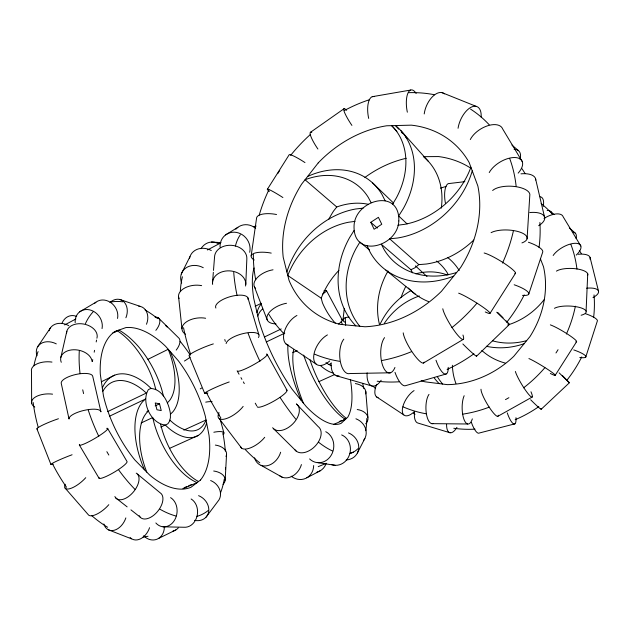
<?xml version="1.0" encoding="UTF-8"?>
<svg xmlns="http://www.w3.org/2000/svg" width="630" height="630" viewBox="0 0 630 630"><rect width="100%" height="100%" fill="white"/><g stroke="black" fill="none" stroke-linecap="round" stroke-linejoin="round"><path stroke-width="0.94" d="M245.779 284.398L246.85 258.749A16.175 12.505 4.2 0 0 231.139 245.298A16.175 12.505 4.2 0 0 214.539 257.119L213.491 270.42M586.089 311.173L587.727 273.837M225.178 480.115L226.556 454.222A13.419 8.584 2.7 0 0 215.365 445.079M527.082 238.802L529.783 195.56A19.428 8.032 2 0 0 515.316 186.582A19.428 8.032 2 0 0 492.644 190.512M212.515 282.775L213.342 272.317M342.948 320.253L344.287 308.543M251.165 255.819L256.63 217.752A16.726 6.292 8.2 0 1 276.546 214.523M92.366 361.518L92.736 359.651M94.193 352.194L94.555 350.335M96.193 341.948L96.555 340.082M60.874 357.328L66.835 331.238M585.758 357.084L597.256 321.276A16.191 3.678 16.5 0 0 585.483 313.693M528.767 294.052L542.713 252.102A18.829 5.253 16.9 0 0 528.42 242.243M181.29 273.971L189.961 256.67M357.391 453.017L364.88 438.433M392.506 204.364L396.333 197.962A71.718 55.692 -48.9 0 0 391.695 125.653L396.9 131.426M388.088 271.073L386.749 273.325A72.907 63.11 -47.1 0 0 379.504 324.568M267.341 189.339L289.06 154.941A16.734 2.095 33 0 1 304.975 162.587M354.123 230.407L349.713 237.423A82.979 69.725 -48.1 0 0 355.879 325.883M490.069 313.283L515.537 273.207M555.172 375.338L576.584 341.72M37.902 346.421L50.392 327.954M206.097 517.104L217.854 501.393A13.939 11.844 39 0 0 210.633 480.525M368.526 204.341A67.804 55.227 -52.7 0 0 336.759 206.979L333.522 211.089A103.588 86.176 -47.7 0 0 328.663 219.5M167.352 402.861L169.47 400.633A58.314 29.586 62.8 0 0 168.218 349.288L148.003 359.305M170.415 414.233L172.88 411.815A62.961 32.067 63 0 0 170.187 351.524M476.532 356.233L509.426 324.474L506.205 320.985M541.202 409.272L569.394 382.764L562.267 375.378M473.791 239.991A75.836 61.614 -44 0 1 426.226 264.033L418.832 264.624L414.737 267.892L410.925 269.719L381.323 244.259L384.284 249.897A77.71 63.835 -43 0 0 456.632 272.483M310.645 132.19L344.082 108.691M370.794 222.303L378.402 217.318L381.764 224.264L374.118 229.249L370.794 222.303L377.331 228.084M225.627 234.888L237.864 227.312M79.687 311.834L95.886 302.243M423.447 363.037L463.121 339.483M497.976 416.217L532.2 397.042M64.669 324.923L75.939 318.938M207.443 249.968L220.429 243.078M306.849 477.792L320.308 470.744M112.857 332.931L117.188 330.703A61.425 32.902 63.3 0 1 154.334 384.009L155.799 389.411M114.581 332.309L117.18 330.978M101.517 381.693L114.723 375.141M255.166 306.306L261.261 303.282M158.398 538.524L175.786 529.964M107.683 411.61L146.349 393.041L142.553 389.757A62.11 33.666 65.7 0 0 102.792 391.332M264.545 336.932L281.208 328.939M109.399 416.265L145.617 398.963L142.892 401.389A64.016 33.067 66.8 0 0 144.483 469.775M266.254 341.98L284.784 333.136M155.169 405.885L159.532 403.83L161.241 410.579L156.941 409.752L155.24 402.956L159.532 403.83M146.916 411.54L148.688 410.705L146.365 413.075A59.645 30.862 67.1 0 0 146.766 472.106M141.159 422.958L152.712 417.556L154.295 423.856A61.181 30.303 65.9 0 0 197.103 482.612L182.913 488.715M292.737 352.682L297.171 350.603M160.815 427.093L165.225 425.053L169.344 428.715A60.669 29.87 64.2 0 0 206.632 422.951M183.873 430.101L206.057 419.997A55.952 27.358 64.2 0 1 173.455 423.25L169.832 420.139M328.947 364.526L330.726 363.715M169.494 448.402L197.954 435.582M318.875 381.646L334.955 374.409M184.102 487.722L186.811 486.565M188.614 485.785L191.323 484.62M339.263 421.494L341.956 420.336M343.752 419.572L346.437 418.415A60.102 20.9 65.6 0 1 310.748 362.14L309.936 359.643M333.727 424.384L345.413 419.359A64.992 22.719 65.5 0 1 303.66 355.084M318.197 466.673L326.316 463.31M349.776 453.592L353.383 452.096M446.197 373.984L405.633 385.647A18.057 6.182 73.2 0 1 394.986 372.33M514.93 423.84L479.414 432.983A15.435 4.457 74.1 0 1 471.366 422.32M372.267 96.689L410.634 90.058M355.052 221.358L348.532 222.248A74.45 61.417 -53.9 0 0 287.792 275.491L321.221 298.203L322.434 302.762A103.588 86.176 -47.7 0 0 335.286 323.159M397.861 225.217L404.759 224.311A74.718 58.889 -44.5 0 0 470.909 167.265M464.845 181.661L449.292 183.511A14.742 5.434 84.8 0 0 445.505 203.443M363.069 208.152L355.737 208.987A80.246 66.15 -53.1 0 0 286.894 271.924M390.419 372.795L349.878 373.543A18.388 8.584 88.3 0 1 340.263 361.053A18.388 8.584 88.3 0 1 343.807 339.176M423.352 156.665L438.614 156.571A103.588 86.176 -47.7 0 1 470.83 168.218M431.7 423.644L467.641 423.99M163.099 526.814L183.921 527.247A14.931 12.222 -84 0 0 197.017 516.238A14.931 12.222 -84 0 0 191.126 498.976M211.381 242.062L220.973 242.597M318.142 462.711L335.199 465.302M336.538 375.819L372.117 386.025M450.041 432.763L418.084 423.1A14.852 6.639 -74.1 0 1 414.532 411.996M119.991 299.526L140.584 306.503M108.352 529.791L132.41 539.193A15.277 10.773 -65.6 0 0 149.562 527.696M442.087 92.657L476.225 106.383M261.017 465.326L282.248 477.225M376.401 396.766L403.751 414.863M286.107 344.035L316.047 364.014M569.394 382.764L559.141 372.865M115.715 497.889L127.134 506.874M130.946 509.867L140.081 517.049M385.875 270.12L415.548 294.391M137.45 474.106L161.225 493.692A15.805 9.119 -51 0 1 155.893 513.324A15.805 9.119 -51 0 1 139.198 515.655M369.566 250.063L359.919 242.054L356.115 248.417A77.388 65.386 -48.2 0 0 359.785 326.261M509.426 324.474L496.716 312.212M511.93 145.05L518.608 150.743M336.759 206.979L305.046 179.755A71.694 56.755 -53.1 0 1 368.282 197.371L371.117 202.702M550.533 211.341L554.14 214.523M569.307 227.879L575.08 232.966M418.832 264.624L389.623 238.786L397.333 238.045A80.309 63.488 -45 0 0 472.248 170.88M151.2 388.466L147.011 384.654A66.386 35.729 65.6 0 0 102.304 387.97M415.453 265.899L427.006 276.523M407.059 223.878L398.68 215.956L403.192 208.798A77.545 60.543 -49 0 0 395.482 125.559L398.727 129.174M372.669 182.991L393.608 203.112M158.28 317.803L178.321 337.562A13.301 6.867 -45.2 0 1 176.187 350.123M273.908 429.046L296.257 451.143M497.913 312.622L503.031 317.756M401.318 132.064L402.617 133.513M405.854 137.127L407.153 138.576M400.782 130.512L428.495 161.501M65.04 487.998L88.224 514.639A16.002 6.009 -40.6 0 0 108.801 504.693M219.201 418.643L241.66 448.198M580.836 246.023L563.157 216.807A16.136 7.497 -30.1 0 0 544.029 218.429M522.286 161.65L502.685 128.985A19.018 10.482 -31.8 0 0 487.533 125.811A19.018 10.482 -31.8 0 0 470.295 139.545M79.412 445.095L99.044 478.225M107.596 428.408L126.913 461.341A16.309 2.677 -30.8 0 1 113.085 472.87A16.309 2.677 -30.8 0 1 99.075 477.39M237.62 371.668L239.053 374.228M240.959 377.638L241.912 379.339M243.345 381.898L244.298 383.599M255.26 403.192L256.693 405.752M448.34 274.774L447.009 272.388A61.142 52.18 -51.8 0 0 436.606 261.033M267.167 354.391L287.012 390.253M326.371 290.477L342.224 319.945M410.925 269.719L412.579 272.814M385.143 200.789L382.071 194.623A77.608 61.693 -52.7 0 0 307.605 176.479M367.14 245.865L370.18 252.299A83.152 68.142 -43.7 0 0 453.679 276.153M204.758 393.529L189.181 355.879A16.852 2.04 -22.5 0 1 196.253 350.8A16.852 2.04 -22.5 0 1 213.334 343.901M36.918 428.88L50.936 464.467M540.375 258.709L543.493 266.711A93.114 80.876 -45.8 0 1 529.987 336.57L513.765 356.336A93.114 80.876 -45.8 0 1 447.284 384.639L424.943 381.811A93.114 80.876 -45.8 0 1 421.147 380.662M254.26 286.414L267.159 319.788M247.936 297.864L258.875 334.758M224.8 339.523L225.327 341.373M218.476 413.075L218.988 414.934M220.004 418.659L223.815 432.605M160.626 424.344L162.138 429.936A56.59 27.893 66.1 0 0 198.544 481.517M163.485 396.231L161.941 390.214A65.843 35.138 63.5 0 0 118.905 330.081M590.066 257.457L598.5 291.107M535.492 178.487L544.485 216.838M181.952 328.726L178.511 296.147A16.356 9.655 -6.2 0 1 201.639 285.642M365.77 391.387L367.889 417.32M31.65 403.334L31.5 371.322A15.726 8.229 -1.5 0 1 51.975 362.085M37.005 355.769A15.301 11.891 28.5 0 1 40.926 343.555A15.301 11.891 28.5 0 1 56.291 343.878M49.124 330.742A14.836 11.686 28.9 0 1 68.788 325.694M155.082 317.118A13.553 6.694 -45 0 1 155.854 330.356M213.838 432.235A13.325 3.528 -15.6 0 1 223.24 434.629M205.719 402.145A13.183 3.867 -15.4 0 1 212.074 401.617M198.576 495.645A14.388 12.12 39.1 0 1 208.664 511.694A14.388 12.12 39.1 0 1 194.552 520.364M106.651 428.345A16.396 2.103 -30.3 0 1 95.146 438.267A16.396 2.103 -30.3 0 1 79.522 444.394M201.616 388.025A13.167 1.851 -29.6 0 1 200.245 388.907M190.181 357.163A13.23 1.449 -29.4 0 1 184.432 361.037M136.23 473.138A16.152 8.938 -50.4 0 1 132.599 492.873A16.152 8.938 -50.4 0 1 114.873 496.503M213.696 471.012A13.75 8.552 2.6 0 1 223.067 484.273M226.453 454.962A13.419 8.584 2.7 0 1 225.957 456.411M148.003 536.256A113.668 63.953 64.9 0 1 143.144 536.996M107.675 527.286A113.668 63.953 64.9 0 1 91.799 515.694M66.552 487.258A113.668 63.953 64.9 0 1 52.55 463.948M38.265 427.534A113.668 63.953 64.9 0 1 33.177 402.499M33.957 365.573A113.668 63.953 64.9 0 1 38.091 351.603M176.038 516.033A116.038 59.937 64.8 0 1 159.988 509.245M135.04 489.423A116.038 59.937 64.8 0 1 118.708 469.972M108.832 455.041A116.038 59.937 64.8 0 1 106.856 451.678M98.776 436.314A116.038 59.937 64.8 0 1 88.271 410.169M83.585 393.592A116.038 59.937 64.8 0 1 82.735 389.828M80.01 373.322A116.038 59.937 64.8 0 1 79.285 351.02M85.444 323.607A116.038 59.937 64.8 0 1 93.177 311.787M110.297 302.132A116.038 59.937 64.8 0 1 122.661 301.817M145.105 309.984A116.038 59.937 64.8 0 1 157.65 318.615M165.721 325.655A116.038 59.937 64.8 0 1 167.155 327.033M180.101 341.263A116.038 59.937 64.8 0 1 190.339 355.147M222.855 432.999A116.038 59.937 64.8 0 1 225.327 451.088M225.571 467.539A116.038 59.937 64.8 0 1 225.445 469.531M224.264 479.194A116.038 59.937 64.8 0 1 220.539 492.747M208.373 510.371A116.038 59.937 64.8 0 1 196.906 516.372M75.167 322.639A14.947 12.781 53.4 0 1 89.594 309.842A14.947 12.781 53.4 0 1 102.044 328.592M94.665 303.329A14.466 12.474 53.6 0 1 110.486 302.4A14.466 12.474 53.6 0 1 117.542 318.449M170.58 497.629A15.411 12.474 -83.5 0 1 174.66 520.01A15.411 12.474 -83.5 0 1 155.846 522.963M110.029 302.479A14.096 10.978 -71.3 0 1 123.779 301.707A14.096 10.978 -71.3 0 1 125.898 317.756M138.718 306.204A13.687 10.812 -71.3 0 1 146.475 324.245M131.591 538.729A15.277 10.773 -65.6 0 1 130.119 537.492M125.858 517.915A15.703 10.828 -65.1 0 1 114.361 530.224A15.703 10.828 -65.1 0 1 103.84 523.955M61.26 362.297A15.884 10.765 10.3 0 1 73.631 349.76A15.884 10.765 10.3 0 1 92.09 361.51M66.591 333.105A15.459 10.742 10.8 0 1 83.451 324.001A15.459 10.742 10.8 0 1 96.925 338.223M178.282 527.924A14.206 12.143 70 0 1 172.84 531.145M164.335 527.412A14.671 12.443 70.2 0 1 156.964 539.233A14.671 12.443 70.2 0 1 143.624 535.776M53.196 464.184A16.285 1.165 -22.1 0 1 54.621 462.121A16.285 1.165 -22.1 0 1 72.088 454.758M37.611 429.085A16.223 1.733 -21.5 0 1 42.052 425.4A16.223 1.733 -21.5 0 1 58.425 418.745M85.735 477.697A16.23 5.607 -40.1 0 1 70.426 488.518A16.23 5.607 -40.1 0 1 65.213 484.242M34.768 407.082A16.057 8.001 -2.1 0 1 34.516 397.617A16.057 8.001 -2.1 0 1 52.558 394.159M62.063 323.064A14.262 12.009 83.6 0 1 76.679 316.465M181.684 283.059A16.104 13.75 25.1 0 1 185.755 268.057A16.104 13.75 25.1 0 1 203.269 267.718M189.512 258.387A15.592 13.458 25.6 0 1 211.278 250.504M355.934 418.785A14.86 13.332 30.7 0 1 363.431 440.622M348.484 432.904A15.372 13.695 31 0 1 358.706 448.387A15.372 13.695 31 0 1 346.177 459.971M286.233 389.75A17.034 3.166 -29.3 0 1 274.83 400.57A17.034 3.166 -29.3 0 1 257.166 406.602M266.474 354.036A17.136 2.496 -29.1 0 1 254.575 364.156A17.136 2.496 -29.1 0 1 237.14 370.818M341.342 319.812A13.828 2.095 -28.4 0 1 338.507 323.977M323.962 290.871A13.899 1.646 -28.4 0 1 322.458 294.194M294.95 449.804A16.498 10.694 -45.2 0 0 314.874 446.434A16.498 10.694 -45.2 0 0 318.087 426.502L296.376 403.924A16.892 10.521 -44.9 0 1 292.73 423.974A16.892 10.521 -44.9 0 1 272.632 427.723M357.226 409.524A14.545 9.663 -3.5 0 1 365.668 423.833M355.359 383.583A14.183 9.678 -3.6 0 1 365.746 393.915M226.123 343.547A17.097 5.891 -16.1 0 1 245.448 333.097A17.097 5.891 -16.1 0 1 258.45 337.491M215.885 308.046A16.86 6.418 -16 0 1 230.989 296.447A16.86 6.418 -16 0 1 248.094 299.549M259.82 462.845A120.936 50.526 64.8 0 1 245.393 449.67M220.878 417.989A120.936 50.526 64.8 0 1 206.372 392.443M190.551 354.115A120.936 50.526 64.8 0 1 183.527 327.726M180.33 291.296A120.936 50.526 64.8 0 1 182.424 276.775M332.435 450.923A123.63 45.187 64.8 0 1 318.678 442.315M295.69 419.052A123.63 45.187 64.8 0 1 280.153 397.554M259.946 361.305A123.63 45.187 64.8 0 1 248.078 333.191M237.085 295.557A123.63 45.187 64.8 0 1 233.73 272.333M235.384 246.086A123.63 45.187 64.8 0 1 240.353 234.769M341.153 321.631A123.63 45.187 64.8 0 1 342.373 324.261M362.715 383.544A123.63 45.187 64.8 0 1 363.738 388.482M366.794 418.47A123.63 45.187 64.8 0 1 365.754 430.707M357.824 448.773A123.63 45.187 64.8 0 1 349.957 453.419M254.016 267.963A92.453 33.697 64.8 0 0 253.717 298.376L258.867 320.646A92.453 33.697 64.8 0 0 292.304 389.482L306.251 406.563A92.453 33.697 64.8 0 0 341.106 423.368L347.791 417.154A92.453 33.697 64.8 0 0 350.453 379.819M301.266 400.459A68.197 24.924 66 0 1 287.91 345.004M303.408 403.09A63.551 23.271 66.2 0 1 293.556 349.878M257.796 316.024A66.363 25.531 65.3 0 1 262.655 308.999M256.993 312.567A70.907 27.066 65.3 0 1 261.513 303.731M333.498 373.07A64.425 22.373 64.4 0 1 320.583 365.699M331.435 365.715A59.385 20.467 64.4 0 1 325.962 362.644M220.059 247.22A15.907 14.592 55.6 0 1 236.352 232.399A15.907 14.592 55.6 0 1 249.716 252.299M235.817 229.21A15.356 14.175 56.1 0 1 255.646 228.343M341.673 434.92A15.726 14.073 -81.2 0 1 349.485 454.734A15.726 14.073 -81.2 0 1 331.585 464.586M325.749 431.7A16.262 14.419 -80.6 0 1 331.286 455.112A16.262 14.419 -80.6 0 1 309.606 458.931M253.646 226.729A14.994 12.419 -63.4 0 1 256.174 226.036M301.423 464.586A15.947 12.545 -60.6 0 1 279.405 475.571M280.649 452.238A16.419 12.663 -60.1 0 1 267.277 465.696A16.419 12.663 -60.1 0 1 254.559 457.805M212.625 284.421A16.656 12.584 3.9 0 1 229.58 270.868A16.656 12.584 3.9 0 1 245.55 286.028M326.057 463.782A15.096 13.75 66.3 0 1 316.969 472.083M313.685 465.538A15.624 14.143 66.7 0 1 305.897 478.288A15.624 14.143 66.7 0 1 291.194 476.185M207.876 392.939A16.923 1.37 -22.7 0 1 208.939 390.561A16.923 1.37 -22.7 0 1 229.21 381.961M264.718 437.307A16.616 7.103 -37.3 0 1 250.488 447.851A16.616 7.103 -37.3 0 1 240.589 446.686M243.148 406.413A16.868 6.639 -37 0 1 225.099 418.95A16.868 6.639 -37 0 1 219.035 412.65M185.425 334.199A16.726 9.418 -6.5 0 1 185.598 322.489A16.726 9.418 -6.5 0 1 205.632 318.26M179.093 298.612A16.356 9.655 -6.2 0 1 178.581 296.99M200.978 248.708A15.207 13.576 89.6 0 1 218.287 243.637M368.7 118.416A17.451 7.292 82.1 0 1 374.181 96.634M407.342 112.195A17.829 6.875 82.6 0 1 408.027 92.917A17.829 6.875 82.6 0 1 416.139 93.46M489.234 172.557A19.443 10.119 -31 0 1 514.694 157.524A19.443 10.119 -31 0 1 518.167 173.132M484.155 253A19.546 2.827 31.3 0 1 505.299 264.049A19.546 2.827 31.3 0 1 514.852 273.656M458.656 293.17A19.53 1.921 31.6 0 1 483.241 307.33A19.53 1.921 31.6 0 1 485.258 311.952M329.703 360.982A18.113 9.978 -57 0 1 313.716 358.643A18.113 9.978 -57 0 1 327.419 334.9M288.461 345.319A17.664 10.253 -57 0 1 284.335 331.797A17.664 10.253 -57 0 1 296.927 315.465M424.21 113.943A18.278 10.001 -66.7 0 1 432.574 96.603A18.278 10.001 -66.7 0 1 444.41 93.886M458.057 128.276A18.742 9.733 -66 0 1 471.295 107.139A18.742 9.733 -66 0 1 481.139 117.078M394.939 367.463A18.813 8.127 88.2 0 1 382.623 365.408A18.813 8.127 88.2 0 1 384.552 337.633M491.093 232.659A19.672 7.363 2.6 0 1 519.632 232.021A19.672 7.363 2.6 0 1 521.939 242.912M275.979 323.867A17.427 8.915 -21.7 0 1 267.711 314.772A17.427 8.915 -21.7 0 1 286.493 303.274M255.67 288.43A17.065 9.261 -21.6 0 1 257.127 277.822A17.065 9.261 -21.6 0 1 273.026 269.798M521.9 168.604A138.309 115.203 -47.6 0 1 525.073 173.573M539.886 222.477A138.309 115.203 -47.6 0 1 539.044 247.527M524.239 294.887A138.309 115.203 -47.6 0 1 506.811 322.182M473.91 353.8A138.309 115.203 -47.6 0 1 447.087 369.44M399.333 381.772A138.309 115.203 -47.6 0 1 377.173 381.213M509.725 158.579A146.538 118.873 -48.5 0 1 516.112 186.023M513.411 230.824A146.538 118.873 -48.5 0 1 502.496 263.08M476.949 303.195A146.538 118.873 -48.5 0 1 451.875 327.639M411.587 351.627A146.538 118.873 -48.5 0 1 381.867 360.525M339.578 361.297A146.538 118.873 -48.5 0 1 314.654 354.186M283.807 333.475A146.538 118.873 -48.5 0 1 268.955 314.457M255.717 279.767A146.538 118.873 -48.5 0 1 253.362 254.441M259.245 215.043A146.538 118.873 -48.5 0 1 268.86 189.866M277.68 173.699A146.538 118.873 -48.5 0 1 279.744 170.431M290.65 155.35A146.538 118.873 -48.5 0 1 310.173 134.67M344.452 110.463A146.538 118.873 -48.5 0 1 369.393 99.721M408.492 92.665A146.538 118.873 -48.5 0 1 434.456 94.736M470.547 109.1A146.538 118.873 -48.5 0 1 489.195 124.764M364.88 177.479A103.588 86.176 -47.7 0 1 406.271 158.28M424.029 157.224A73.34 58.929 -48.3 0 1 441.276 208.16M321.221 298.203A70.261 59.511 -53.5 0 1 338.893 270.388M428.581 301.62A78.38 65.851 -42.4 0 1 408.303 287.989M269.341 191.457A16.726 1.425 32.8 0 1 269.553 189.803A16.726 1.425 32.8 0 1 282.901 197.544M462.963 335.026A19.333 3.371 58.4 0 1 455.931 332.955A19.333 3.371 58.4 0 1 442.78 308.779M424.155 362.132A19.065 4.15 58.6 0 1 413.524 353.934A19.065 4.15 58.6 0 1 403.208 332.861M317.906 149.034A16.9 3.189 56.1 0 1 311.779 132.41M351.91 125.409A17.104 2.575 56.5 0 1 344.161 111.439A17.104 2.575 56.5 0 1 346.657 110.281M448.229 367.345A18.388 5.591 73 0 1 444.087 373.684A18.388 5.591 73 0 1 435.991 360.226M254.221 260.001A16.923 5.741 8.1 0 1 253.827 253.441A16.923 5.741 8.1 0 1 271.231 253.102M520.947 173.841A18.577 8.915 -14.3 0 1 535.744 180.038M529.783 212.554A18.9 8.434 -13.6 0 1 544.037 215.964A18.9 8.434 -13.6 0 1 538.658 225.713M476.469 355.769A18.632 1.102 45.1 0 1 462.837 343.956M514.119 149.381A18.412 9.552 -48 0 1 520.096 159.201M381.166 380.244A17.79 8.757 -74.7 0 1 371.141 385.654A17.79 8.757 -74.7 0 1 367.148 372.85M338.971 375.819A17.372 9.08 -74.7 0 1 331.215 362.809M514.174 284.768A18.947 4.489 17.4 0 1 528.231 292.32A18.947 4.489 17.4 0 1 522.483 295.383M553.164 255.481A16.451 7.182 -29.5 0 1 575.214 243.29A16.451 7.182 -29.5 0 1 576.237 255.111M550.337 324.867A16.671 1.937 30.9 0 1 568.795 334.932A16.671 1.937 30.9 0 1 575.749 341.807M528.909 358.549A16.663 1.307 31.3 0 1 550.218 371.07A16.663 1.307 31.3 0 1 550.337 373.464M414.02 411.902A15.38 7.206 -57.1 0 1 402.31 410.5A15.38 7.206 -57.1 0 1 414.075 390.584M378.118 397.695A15.057 7.458 -57.1 0 1 376.772 384.316M540.107 196.741A15.742 7.095 -63.1 0 1 543.217 206.443M472.342 418.871A15.923 5.796 89.2 0 1 463.837 419.013A15.923 5.796 89.2 0 1 464.16 395.711M433.306 423.447A15.616 6.166 89.4 0 1 426.313 413.288A15.616 6.166 89.4 0 1 428.991 394.38M556.432 271.12A16.6 5.607 1.7 0 1 576.277 268.829A16.6 5.607 1.7 0 1 587.656 275.302M554.455 308.314A16.782 5.111 2.3 0 1 579.348 307.393A16.782 5.111 2.3 0 1 581.12 315.252M579.301 250.362A118.353 104.722 -44.4 0 1 581.285 253.638M594.027 294.919A118.353 104.722 -44.4 0 1 593.625 317.394M581.726 356.926A118.353 104.722 -44.4 0 1 567.031 380.063M538.839 406.61A118.353 104.722 -44.4 0 1 515.167 419.714M475.036 429.156A118.353 104.722 -44.4 0 1 453.781 428.266M415.044 414.272A118.353 104.722 -44.4 0 1 413.469 413.256M570.906 244.479A124.291 108.061 -45.7 0 1 576.946 269.089M575.379 306.188A124.291 108.061 -45.7 0 1 566.378 334.042M558.038 349.713A124.291 108.061 -45.7 0 1 555.967 352.973M544.895 367.668A124.291 108.061 -45.7 0 1 523.601 387.812M508.898 397.688A124.291 108.061 -45.7 0 1 505.481 399.609M489.258 407.122A124.291 108.061 -45.7 0 1 462.877 414.13M426.069 413.784A124.291 108.061 -45.7 0 1 403.003 406.815M375.149 388.238A124.291 108.061 -45.7 0 1 373.102 386.198M345.689 325.34A124.291 108.061 -45.7 0 1 345.24 317.504M440.472 188.134A124.291 108.061 -45.7 0 1 446.04 186.48M541.138 203.561A124.291 108.061 -45.7 0 1 552.313 214.035M401.042 297.557A88.672 78.396 -44.5 0 1 405.838 286.303M439.173 383.607A70.072 62.756 -44.5 0 1 434.314 378.094M442.638 384.048A65.307 58.771 -44.5 0 1 437.346 376.669M524.136 343.697A70.292 61.464 -39.4 0 1 486.352 346.272M526.649 340.641A65.654 57.495 -38.5 0 1 492.487 340.806M415.792 273.806A58.299 50.723 -51.2 0 1 447.269 275.019M447.623 257.481A66.134 56.629 -51.2 0 1 459.223 270.522M455.931 383.497A62.11 56.779 -42.7 0 1 452.395 365.29M380.213 323.922A68.04 60.094 -51.5 0 1 411.288 290.461M384.276 323.434A63.134 55.802 -52.6 0 1 419.344 295.974M544.084 299.707A64.984 56.18 -40.3 0 1 507.725 324.993M505.299 363.093A66.89 59.433 -37.6 0 1 481.832 350.461M530.972 391.781A16.412 2.386 59 0 1 527.334 392.726A16.412 2.386 59 0 1 515.364 371.472M498.275 415.241A16.215 2.945 59.4 0 1 489.471 407.602A16.215 2.945 59.4 0 1 480.989 389.245M515.962 417.698A15.679 4.016 73.8 0 1 513.481 423.825A15.679 4.016 73.8 0 1 507.245 412.886M345.539 322.56A14.514 4.213 6.2 0 1 348.988 316.992M578.261 254.284A15.923 6.363 -13.7 0 1 590.011 259.174M586.601 288.209A16.159 5.993 -13.1 0 1 598.185 290.454A16.159 5.993 -13.1 0 1 592.995 297.565M540.894 408.665A15.978 0.803 45.3 0 1 530.665 399.782M547.163 210.483A15.285 7.198 -46.4 0 1 551.636 212.901M573.3 232.218A15.6 6.946 -45.9 0 1 576.088 238.431M456.947 427.337A15.151 6.355 -74.2 0 1 446.583 424.297M573.773 349.918A16.27 3.134 17.1 0 1 585.546 355.879A16.27 3.134 17.1 0 1 579.773 357.478M170.415 413.579L170.407 417.737L169.58 421.187L167.966 423.683L165.674 425.037C150.972 424.061 140.766 401.948 148.365 389.647L150.743 388.458C162.729 389.127 168.793 403.176 170.415 413.579M398.829 220.949C397.853 247.157 352.587 259.206 354.068 225.516C355.32 199.718 399.853 187.653 398.829 220.949M318.229 162.902L301.644 184.11A109.73 88.893 -48.5 0 0 283.216 257.331L288.997 280.248A109.73 88.893 -48.5 0 0 339.901 324.324L365.014 326.773A109.73 88.893 -48.5 0 0 441.465 291.288L460.577 267.6A109.73 88.893 -48.5 0 0 477.855 185.992L469.137 162.485A109.73 88.893 -48.5 0 0 411.366 125.157L386.67 125.779A109.73 88.893 -48.5 0 0 318.229 162.902M200.45 480.068L191.055 487.234A86.814 44.722 64.8 0 1 149.798 475.201L134.922 460.042A86.814 44.722 64.8 0 1 103.446 395.821L100.304 374.181A86.814 44.722 64.8 0 1 114.888 331.522L125.898 327.584A86.814 44.722 64.8 0 1 165.595 346.303L178.266 360.699A86.814 44.722 64.8 0 1 205.293 416.076L209.018 435.267A86.814 44.722 64.8 0 1 200.45 480.068M100.902 411.737L92.752 376.417A16.136 5.465 -12.7 0 0 75.954 374.456A16.136 5.465 -12.7 0 0 61.244 383.371L69.04 419.044A16.349 5.008 -13.2 0 1 84.034 410.398A16.349 5.008 -13.2 0 1 100.902 411.737"/></g></svg>
